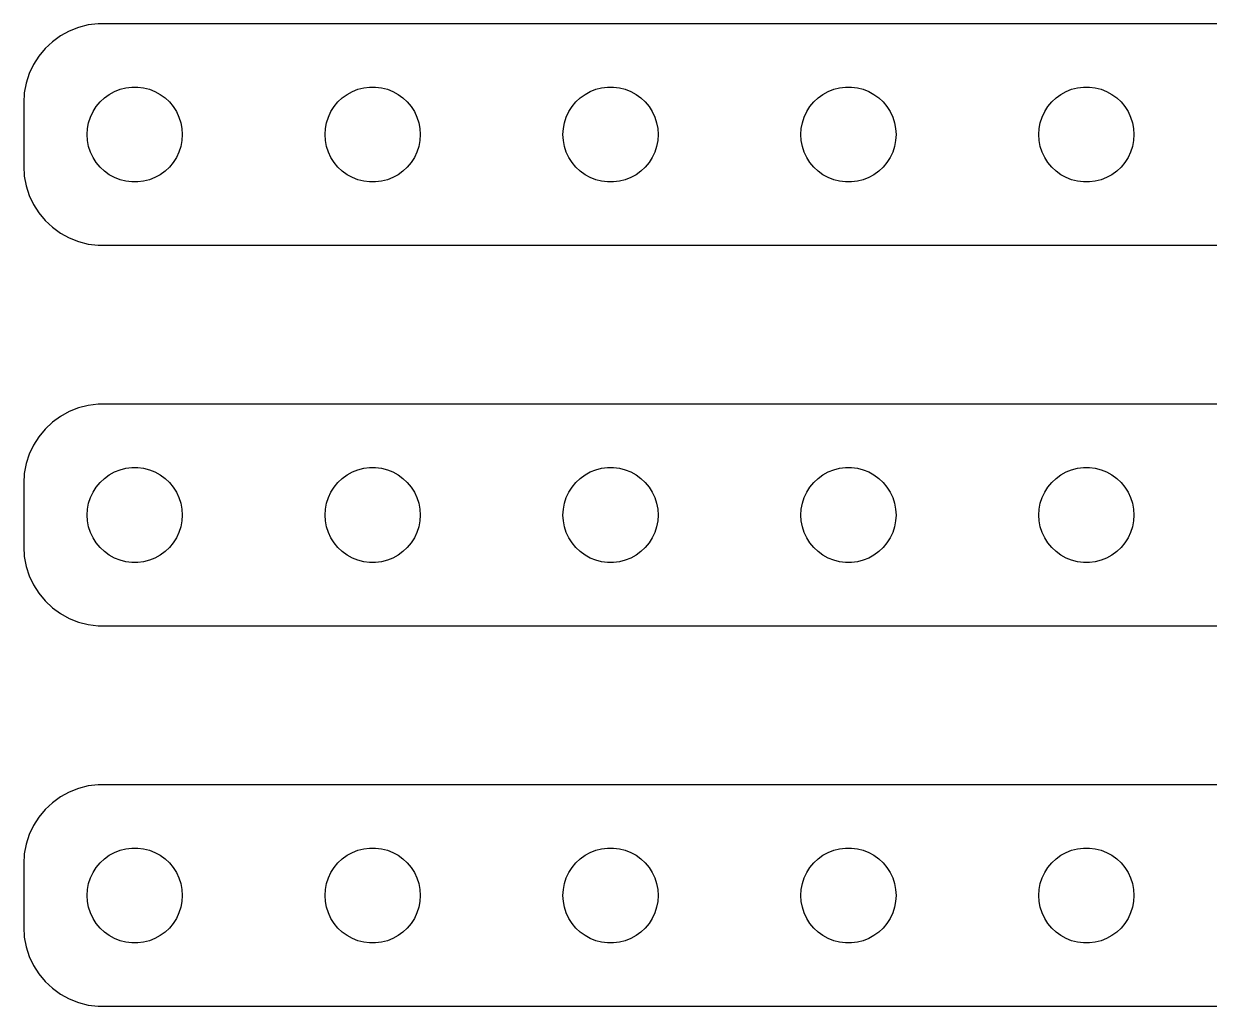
# Model space of a CAD drawing. Header units: metres. Extents: x -150 to 150, y 113 to 223.
# Drawn here: x -149.5 to -74.8, y 161 to 223 of the extents above; entities that cross this region are included whole.
import ezdxf

# ---------------------------------------------------------------- set-up
doc = ezdxf.new("R2010")
doc.units = ezdxf.units.M

msp = doc.modelspace()

# ---------------------------------------------------------------- linework, layer by layer
for p, q in [((-146.045, 222.755), (-146.629, 222.524)), ((-145.437, 222.911), (-146.045, 222.755)), ((-144.814, 222.99), (-145.437, 222.911)), ((144.814, 222.99), (-144.814, 222.99)), ((-147.179, 222.222), (-147.687, 221.853)), ((-146.629, 222.524), (-147.179, 222.222)), ((-148.145, 221.423), (-148.545, 220.939)), ((-147.687, 221.853), (-148.145, 221.423)), ((-148.545, 220.939), (-148.882, 220.409)), ((-149.149, 219.841), (-149.343, 219.243)), ((-148.882, 220.409), (-149.149, 219.841)), ((-149.343, 219.243), (-149.461, 218.627)), ((-149.461, 218.627), (-149.5, 218)), ((-144.687, 218.054), (-144.412, 218.312)), ((-144.412, 218.312), (-144.107, 218.533)), ((-144.107, 218.533), (-143.777, 218.714)), ((-143.777, 218.714), (-143.427, 218.853)), ((-143.427, 218.853), (-143.062, 218.947)), ((-143.062, 218.947), (-142.688, 218.994)), ((-142.688, 218.994), (-142.312, 218.994)), ((-142.312, 218.994), (-141.938, 218.947)), ((-141.938, 218.947), (-141.573, 218.853)), ((-141.573, 218.853), (-141.223, 218.714)), ((-141.223, 218.714), (-140.893, 218.533)), ((-140.893, 218.533), (-140.588, 218.312)), ((-140.588, 218.312), (-140.313, 218.054)), ((-129.687, 218.054), (-129.412, 218.312)), ((-129.412, 218.312), (-129.107, 218.533)), ((-129.107, 218.533), (-128.777, 218.714)), ((-128.777, 218.714), (-128.427, 218.853)), ((-128.427, 218.853), (-128.062, 218.947)), ((-128.062, 218.947), (-127.688, 218.994)), ((-127.688, 218.994), (-127.312, 218.994)), ((-127.312, 218.994), (-126.938, 218.947)), ((-126.938, 218.947), (-126.573, 218.853)), ((-126.573, 218.853), (-126.223, 218.714)), ((-126.223, 218.714), (-125.893, 218.533)), ((-125.893, 218.533), (-125.588, 218.312)), ((-125.588, 218.312), (-125.313, 218.054)), ((-114.687, 218.054), (-114.412, 218.312)), ((-114.412, 218.312), (-114.107, 218.533)), ((-114.107, 218.533), (-113.777, 218.714)), ((-113.777, 218.714), (-113.427, 218.853)), ((-113.427, 218.853), (-113.062, 218.947)), ((-113.062, 218.947), (-112.688, 218.994)), ((-112.688, 218.994), (-112.312, 218.994)), ((-112.312, 218.994), (-111.938, 218.947)), ((-111.938, 218.947), (-111.573, 218.853)), ((-111.573, 218.853), (-111.223, 218.714)), ((-111.223, 218.714), (-110.893, 218.533)), ((-110.893, 218.533), (-110.588, 218.312)), ((-110.588, 218.312), (-110.313, 218.054)), ((-99.6869, 218.054), (-99.4123, 218.312)), ((-99.4123, 218.312), (-99.1075, 218.533)), ((-99.1075, 218.533), (-98.7773, 218.714)), ((-98.7773, 218.714), (-98.427, 218.853)), ((-98.427, 218.853), (-98.0621, 218.947)), ((-98.0621, 218.947), (-97.6884, 218.994)), ((-97.6884, 218.994), (-97.3116, 218.994)), ((-97.3116, 218.994), (-96.9379, 218.947)), ((-96.9379, 218.947), (-96.573, 218.853)), ((-96.573, 218.853), (-96.2227, 218.714)), ((-96.2227, 218.714), (-95.8925, 218.533)), ((-95.8925, 218.533), (-95.5877, 218.312)), ((-95.5877, 218.312), (-95.3131, 218.054)), ((-84.6869, 218.054), (-84.4123, 218.312)), ((-84.4123, 218.312), (-84.1075, 218.533)), ((-84.1075, 218.533), (-83.7773, 218.714)), ((-83.7773, 218.714), (-83.427, 218.853)), ((-83.427, 218.853), (-83.0621, 218.947)), ((-83.0621, 218.947), (-82.6884, 218.994)), ((-82.6884, 218.994), (-82.3116, 218.994)), ((-82.3116, 218.994), (-81.9379, 218.947)), ((-81.9379, 218.947), (-81.573, 218.853)), ((-81.573, 218.853), (-81.2227, 218.714)), ((-81.2227, 218.714), (-80.8925, 218.533)), ((-80.8925, 218.533), (-80.5877, 218.312)), ((-80.5877, 218.312), (-80.3131, 218.054)), ((-149.5, 218), (-149.5, 214)), ((-145.129, 217.445), (-144.927, 217.763)), ((-144.927, 217.763), (-144.687, 218.054)), ((-140.313, 218.054), (-140.073, 217.763)), ((-140.073, 217.763), (-139.871, 217.445)), ((-130.129, 217.445), (-129.927, 217.763)), ((-129.927, 217.763), (-129.687, 218.054)), ((-125.313, 218.054), (-125.073, 217.763)), ((-125.073, 217.763), (-124.871, 217.445)), ((-115.129, 217.445), (-114.927, 217.763)), ((-114.927, 217.763), (-114.687, 218.054)), ((-110.313, 218.054), (-110.073, 217.763)), ((-110.073, 217.763), (-109.871, 217.445)), ((-100.129, 217.445), (-99.927, 217.763)), ((-99.927, 217.763), (-99.6869, 218.054)), ((-95.3131, 218.054), (-95.073, 217.763)), ((-95.073, 217.763), (-94.8711, 217.445)), ((-85.1289, 217.445), (-84.927, 217.763)), ((-84.927, 217.763), (-84.6869, 218.054)), ((-80.3131, 218.054), (-80.073, 217.763)), ((-80.073, 217.763), (-79.8711, 217.445)), ((-145.406, 216.746), (-145.289, 217.104)), ((-145.289, 217.104), (-145.129, 217.445)), ((-139.871, 217.445), (-139.711, 217.104)), ((-139.711, 217.104), (-139.594, 216.746)), ((-130.406, 216.746), (-130.289, 217.104)), ((-130.289, 217.104), (-130.129, 217.445)), ((-124.871, 217.445), (-124.711, 217.104)), ((-124.711, 217.104), (-124.594, 216.746)), ((-115.406, 216.746), (-115.289, 217.104)), ((-115.289, 217.104), (-115.129, 217.445)), ((-109.871, 217.445), (-109.711, 217.104)), ((-109.711, 217.104), (-109.594, 216.746)), ((-100.406, 216.746), (-100.289, 217.104)), ((-100.289, 217.104), (-100.129, 217.445)), ((-94.8711, 217.445), (-94.7107, 217.104)), ((-94.7107, 217.104), (-94.5943, 216.746)), ((-85.4057, 216.746), (-85.2893, 217.104)), ((-85.2893, 217.104), (-85.1289, 217.445)), ((-79.8711, 217.445), (-79.7107, 217.104)), ((-79.7107, 217.104), (-79.5943, 216.746)), ((-145.5, 216), (-145.476, 216.376)), ((-145.476, 216.376), (-145.406, 216.746)), ((-139.594, 216.746), (-139.524, 216.376)), ((-139.524, 216.376), (-139.5, 216)), ((-130.5, 216), (-130.476, 216.376)), ((-130.476, 216.376), (-130.406, 216.746)), ((-124.594, 216.746), (-124.524, 216.376)), ((-124.524, 216.376), (-124.5, 216)), ((-115.5, 216), (-115.476, 216.376)), ((-115.476, 216.376), (-115.406, 216.746)), ((-109.594, 216.746), (-109.524, 216.376)), ((-109.524, 216.376), (-109.5, 216)), ((-100.5, 216), (-100.476, 216.376)), ((-100.476, 216.376), (-100.406, 216.746)), ((-94.5943, 216.746), (-94.5237, 216.376)), ((-94.5237, 216.376), (-94.5, 216)), ((-85.5, 216), (-85.4763, 216.376)), ((-85.4763, 216.376), (-85.4057, 216.746)), ((-79.5943, 216.746), (-79.5237, 216.376)), ((-79.5237, 216.376), (-79.5, 216)), ((-145.476, 215.624), (-145.5, 216)), ((-145.406, 215.254), (-145.476, 215.624)), ((-139.524, 215.624), (-139.594, 215.254)), ((-139.5, 216), (-139.524, 215.624)), ((-130.476, 215.624), (-130.5, 216)), ((-130.406, 215.254), (-130.476, 215.624)), ((-124.524, 215.624), (-124.594, 215.254)), ((-124.5, 216), (-124.524, 215.624)), ((-115.476, 215.624), (-115.5, 216)), ((-115.406, 215.254), (-115.476, 215.624)), ((-109.524, 215.624), (-109.594, 215.254)), ((-109.5, 216), (-109.524, 215.624)), ((-100.476, 215.624), (-100.5, 216)), ((-100.406, 215.254), (-100.476, 215.624)), ((-94.5237, 215.624), (-94.5943, 215.254)), ((-94.5, 216), (-94.5237, 215.624)), ((-85.4763, 215.624), (-85.5, 216)), ((-85.4057, 215.254), (-85.4763, 215.624)), ((-79.5237, 215.624), (-79.5943, 215.254)), ((-79.5, 216), (-79.5237, 215.624)), ((-145.289, 214.896), (-145.406, 215.254)), ((-145.129, 214.555), (-145.289, 214.896)), ((-144.927, 214.237), (-145.129, 214.555)), ((-139.871, 214.555), (-140.073, 214.237)), ((-139.711, 214.896), (-139.871, 214.555)), ((-139.594, 215.254), (-139.711, 214.896)), ((-130.289, 214.896), (-130.406, 215.254)), ((-130.129, 214.555), (-130.289, 214.896)), ((-129.927, 214.237), (-130.129, 214.555)), ((-124.871, 214.555), (-125.073, 214.237)), ((-124.711, 214.896), (-124.871, 214.555)), ((-124.594, 215.254), (-124.711, 214.896)), ((-115.289, 214.896), (-115.406, 215.254)), ((-115.129, 214.555), (-115.289, 214.896)), ((-114.927, 214.237), (-115.129, 214.555)), ((-109.871, 214.555), (-110.073, 214.237)), ((-109.711, 214.896), (-109.871, 214.555)), ((-109.594, 215.254), (-109.711, 214.896)), ((-100.289, 214.896), (-100.406, 215.254)), ((-100.129, 214.555), (-100.289, 214.896)), ((-99.927, 214.237), (-100.129, 214.555)), ((-94.8711, 214.555), (-95.073, 214.237)), ((-94.7107, 214.896), (-94.8711, 214.555)), ((-94.5943, 215.254), (-94.7107, 214.896)), ((-85.2893, 214.896), (-85.4057, 215.254)), ((-85.1289, 214.555), (-85.2893, 214.896)), ((-84.927, 214.237), (-85.1289, 214.555)), ((-79.8711, 214.555), (-80.073, 214.237)), ((-79.7107, 214.896), (-79.8711, 214.555)), ((-79.5943, 215.254), (-79.7107, 214.896)), ((-149.5, 214), (-149.461, 213.373)), ((-144.687, 213.946), (-144.927, 214.237)), ((-144.412, 213.688), (-144.687, 213.946)), ((-140.313, 213.946), (-140.588, 213.688)), ((-140.073, 214.237), (-140.313, 213.946)), ((-129.687, 213.946), (-129.927, 214.237)), ((-129.412, 213.688), (-129.687, 213.946)), ((-125.313, 213.946), (-125.588, 213.688)), ((-125.073, 214.237), (-125.313, 213.946)), ((-114.687, 213.946), (-114.927, 214.237)), ((-114.412, 213.688), (-114.687, 213.946)), ((-110.313, 213.946), (-110.588, 213.688)), ((-110.073, 214.237), (-110.313, 213.946)), ((-99.6869, 213.946), (-99.927, 214.237)), ((-99.4123, 213.688), (-99.6869, 213.946)), ((-95.3131, 213.946), (-95.5877, 213.688)), ((-95.073, 214.237), (-95.3131, 213.946)), ((-84.6869, 213.946), (-84.927, 214.237)), ((-84.4123, 213.688), (-84.6869, 213.946)), ((-80.3131, 213.946), (-80.5877, 213.688)), ((-80.073, 214.237), (-80.3131, 213.946)), ((-149.461, 213.373), (-149.343, 212.757)), ((-144.107, 213.467), (-144.412, 213.688)), ((-143.777, 213.286), (-144.107, 213.467)), ((-143.427, 213.147), (-143.777, 213.286)), ((-143.062, 213.053), (-143.427, 213.147)), ((-142.688, 213.006), (-143.062, 213.053)), ((-141.938, 213.053), (-142.312, 213.006)), ((-141.573, 213.147), (-141.938, 213.053)), ((-141.223, 213.286), (-141.573, 213.147)), ((-140.893, 213.467), (-141.223, 213.286)), ((-140.588, 213.688), (-140.893, 213.467)), ((-129.107, 213.467), (-129.412, 213.688)), ((-128.777, 213.286), (-129.107, 213.467)), ((-128.427, 213.147), (-128.777, 213.286)), ((-128.062, 213.053), (-128.427, 213.147)), ((-127.688, 213.006), (-128.062, 213.053)), ((-126.938, 213.053), (-127.312, 213.006)), ((-126.573, 213.147), (-126.938, 213.053)), ((-126.223, 213.286), (-126.573, 213.147)), ((-125.893, 213.467), (-126.223, 213.286)), ((-125.588, 213.688), (-125.893, 213.467)), ((-114.107, 213.467), (-114.412, 213.688)), ((-113.777, 213.286), (-114.107, 213.467)), ((-113.427, 213.147), (-113.777, 213.286)), ((-113.062, 213.053), (-113.427, 213.147)), ((-112.688, 213.006), (-113.062, 213.053)), ((-111.938, 213.053), (-112.312, 213.006)), ((-111.573, 213.147), (-111.938, 213.053)), ((-111.223, 213.286), (-111.573, 213.147)), ((-110.893, 213.467), (-111.223, 213.286)), ((-110.588, 213.688), (-110.893, 213.467)), ((-99.1075, 213.467), (-99.4123, 213.688)), ((-98.7773, 213.286), (-99.1075, 213.467)), ((-98.427, 213.147), (-98.7773, 213.286)), ((-98.0621, 213.053), (-98.427, 213.147)), ((-97.6884, 213.006), (-98.0621, 213.053)), ((-96.9379, 213.053), (-97.3116, 213.006)), ((-96.573, 213.147), (-96.9379, 213.053)), ((-96.2227, 213.286), (-96.573, 213.147)), ((-95.8925, 213.467), (-96.2227, 213.286)), ((-95.5877, 213.688), (-95.8925, 213.467)), ((-84.1075, 213.467), (-84.4123, 213.688)), ((-83.7773, 213.286), (-84.1075, 213.467)), ((-83.427, 213.147), (-83.7773, 213.286)), ((-83.0621, 213.053), (-83.427, 213.147)), ((-82.6884, 213.006), (-83.0621, 213.053)), ((-81.9379, 213.053), (-82.3116, 213.006)), ((-81.573, 213.147), (-81.9379, 213.053)), ((-81.2227, 213.286), (-81.573, 213.147)), ((-80.8925, 213.467), (-81.2227, 213.286)), ((-80.5877, 213.688), (-80.8925, 213.467)), ((-149.343, 212.757), (-149.149, 212.159)), ((-142.312, 213.006), (-142.688, 213.006)), ((-127.312, 213.006), (-127.688, 213.006)), ((-112.312, 213.006), (-112.688, 213.006)), ((-97.3116, 213.006), (-97.6884, 213.006)), ((-82.3116, 213.006), (-82.6884, 213.006)), ((-149.149, 212.159), (-148.882, 211.591)), ((-148.882, 211.591), (-148.545, 211.061)), ((-148.545, 211.061), (-148.145, 210.577)), ((-148.145, 210.577), (-147.687, 210.147)), ((-147.687, 210.147), (-147.179, 209.778)), ((-147.179, 209.778), (-146.629, 209.476)), ((-146.629, 209.476), (-146.045, 209.245)), ((-146.045, 209.245), (-145.437, 209.089)), ((-145.437, 209.089), (-144.814, 209.01)), ((-144.814, 209.01), (144.814, 209.01)), ((-145.437, 198.911), (-146.045, 198.755)), ((-144.814, 198.99), (-145.437, 198.911)), ((144.814, 198.99), (-144.814, 198.99)), ((-147.179, 198.222), (-147.687, 197.853)), ((-146.629, 198.524), (-147.179, 198.222)), ((-146.045, 198.755), (-146.629, 198.524)), ((-148.145, 197.423), (-148.545, 196.939)), ((-147.687, 197.853), (-148.145, 197.423)), ((-148.545, 196.939), (-148.882, 196.409)), ((-148.882, 196.409), (-149.149, 195.841)), ((-149.343, 195.243), (-149.461, 194.627)), ((-149.149, 195.841), (-149.343, 195.243)), ((-149.461, 194.627), (-149.5, 194)), ((-144.412, 194.312), (-144.107, 194.533)), ((-144.107, 194.533), (-143.777, 194.714)), ((-143.777, 194.714), (-143.427, 194.853)), ((-143.427, 194.853), (-143.062, 194.947)), ((-143.062, 194.947), (-142.688, 194.994)), ((-142.688, 194.994), (-142.312, 194.994)), ((-142.312, 194.994), (-141.938, 194.947)), ((-141.938, 194.947), (-141.573, 194.853)), ((-141.573, 194.853), (-141.223, 194.714)), ((-141.223, 194.714), (-140.893, 194.533)), ((-140.893, 194.533), (-140.588, 194.312)), ((-129.412, 194.312), (-129.107, 194.533)), ((-129.107, 194.533), (-128.777, 194.714)), ((-128.777, 194.714), (-128.427, 194.853)), ((-128.427, 194.853), (-128.062, 194.947)), ((-128.062, 194.947), (-127.688, 194.994)), ((-127.688, 194.994), (-127.312, 194.994)), ((-127.312, 194.994), (-126.938, 194.947)), ((-126.938, 194.947), (-126.573, 194.853)), ((-126.573, 194.853), (-126.223, 194.714)), ((-126.223, 194.714), (-125.893, 194.533)), ((-125.893, 194.533), (-125.588, 194.312)), ((-114.412, 194.312), (-114.107, 194.533)), ((-114.107, 194.533), (-113.777, 194.714)), ((-113.777, 194.714), (-113.427, 194.853)), ((-113.427, 194.853), (-113.062, 194.947)), ((-113.062, 194.947), (-112.688, 194.994)), ((-112.688, 194.994), (-112.312, 194.994)), ((-112.312, 194.994), (-111.938, 194.947)), ((-111.938, 194.947), (-111.573, 194.853)), ((-111.573, 194.853), (-111.223, 194.714)), ((-111.223, 194.714), (-110.893, 194.533)), ((-110.893, 194.533), (-110.588, 194.312)), ((-99.4123, 194.312), (-99.1075, 194.533)), ((-99.1075, 194.533), (-98.7773, 194.714)), ((-98.7773, 194.714), (-98.427, 194.853)), ((-98.427, 194.853), (-98.0621, 194.947)), ((-98.0621, 194.947), (-97.6884, 194.994)), ((-97.6884, 194.994), (-97.3116, 194.994)), ((-97.3116, 194.994), (-96.9379, 194.947)), ((-96.9379, 194.947), (-96.573, 194.853)), ((-96.573, 194.853), (-96.2227, 194.714)), ((-96.2227, 194.714), (-95.8925, 194.533)), ((-95.8925, 194.533), (-95.5877, 194.312)), ((-84.4123, 194.312), (-84.1075, 194.533)), ((-84.1075, 194.533), (-83.7773, 194.714)), ((-83.7773, 194.714), (-83.427, 194.853)), ((-83.427, 194.853), (-83.0621, 194.947)), ((-83.0621, 194.947), (-82.6884, 194.994)), ((-82.6884, 194.994), (-82.3116, 194.994)), ((-82.3116, 194.994), (-81.9379, 194.947)), ((-81.9379, 194.947), (-81.573, 194.853)), ((-81.573, 194.853), (-81.2227, 194.714)), ((-81.2227, 194.714), (-80.8925, 194.533)), ((-80.8925, 194.533), (-80.5877, 194.312)), ((-149.5, 194), (-149.5, 190)), ((-145.129, 193.445), (-144.927, 193.763)), ((-144.927, 193.763), (-144.687, 194.054)), ((-144.687, 194.054), (-144.412, 194.312)), ((-140.588, 194.312), (-140.313, 194.054)), ((-140.313, 194.054), (-140.073, 193.763)), ((-140.073, 193.763), (-139.871, 193.445)), ((-130.129, 193.445), (-129.927, 193.763)), ((-129.927, 193.763), (-129.687, 194.054)), ((-129.687, 194.054), (-129.412, 194.312)), ((-125.588, 194.312), (-125.313, 194.054)), ((-125.313, 194.054), (-125.073, 193.763)), ((-125.073, 193.763), (-124.871, 193.445)), ((-115.129, 193.445), (-114.927, 193.763)), ((-114.927, 193.763), (-114.687, 194.054)), ((-114.687, 194.054), (-114.412, 194.312)), ((-110.588, 194.312), (-110.313, 194.054)), ((-110.313, 194.054), (-110.073, 193.763)), ((-110.073, 193.763), (-109.871, 193.445)), ((-100.129, 193.445), (-99.927, 193.763)), ((-99.927, 193.763), (-99.6869, 194.054)), ((-99.6869, 194.054), (-99.4123, 194.312)), ((-95.5877, 194.312), (-95.3131, 194.054)), ((-95.3131, 194.054), (-95.073, 193.763)), ((-95.073, 193.763), (-94.8711, 193.445)), ((-85.1289, 193.445), (-84.927, 193.763)), ((-84.927, 193.763), (-84.6869, 194.054)), ((-84.6869, 194.054), (-84.4123, 194.312)), ((-80.5877, 194.312), (-80.3131, 194.054)), ((-80.3131, 194.054), (-80.073, 193.763)), ((-80.073, 193.763), (-79.8711, 193.445)), ((-145.406, 192.746), (-145.289, 193.104)), ((-145.289, 193.104), (-145.129, 193.445)), ((-139.871, 193.445), (-139.711, 193.104)), ((-139.711, 193.104), (-139.594, 192.746)), ((-130.406, 192.746), (-130.289, 193.104)), ((-130.289, 193.104), (-130.129, 193.445)), ((-124.871, 193.445), (-124.711, 193.104)), ((-124.711, 193.104), (-124.594, 192.746)), ((-115.406, 192.746), (-115.289, 193.104)), ((-115.289, 193.104), (-115.129, 193.445)), ((-109.871, 193.445), (-109.711, 193.104)), ((-109.711, 193.104), (-109.594, 192.746)), ((-100.406, 192.746), (-100.289, 193.104)), ((-100.289, 193.104), (-100.129, 193.445)), ((-94.8711, 193.445), (-94.7107, 193.104)), ((-94.7107, 193.104), (-94.5943, 192.746)), ((-85.4057, 192.746), (-85.2893, 193.104)), ((-85.2893, 193.104), (-85.1289, 193.445)), ((-79.8711, 193.445), (-79.7107, 193.104)), ((-79.7107, 193.104), (-79.5943, 192.746)), ((-145.5, 192), (-145.476, 192.376)), ((-145.476, 192.376), (-145.406, 192.746)), ((-139.594, 192.746), (-139.524, 192.376)), ((-139.524, 192.376), (-139.5, 192)), ((-130.5, 192), (-130.476, 192.376)), ((-130.476, 192.376), (-130.406, 192.746)), ((-124.594, 192.746), (-124.524, 192.376)), ((-124.524, 192.376), (-124.5, 192)), ((-115.5, 192), (-115.476, 192.376)), ((-115.476, 192.376), (-115.406, 192.746)), ((-109.594, 192.746), (-109.524, 192.376)), ((-109.524, 192.376), (-109.5, 192)), ((-100.5, 192), (-100.476, 192.376)), ((-100.476, 192.376), (-100.406, 192.746)), ((-94.5943, 192.746), (-94.5237, 192.376)), ((-94.5237, 192.376), (-94.5, 192)), ((-85.5, 192), (-85.4763, 192.376)), ((-85.4763, 192.376), (-85.4057, 192.746)), ((-79.5943, 192.746), (-79.5237, 192.376)), ((-79.5237, 192.376), (-79.5, 192)), ((-145.476, 191.624), (-145.5, 192)), ((-145.406, 191.254), (-145.476, 191.624)), ((-139.524, 191.624), (-139.594, 191.254)), ((-139.5, 192), (-139.524, 191.624)), ((-130.476, 191.624), (-130.5, 192)), ((-130.406, 191.254), (-130.476, 191.624)), ((-124.524, 191.624), (-124.594, 191.254)), ((-124.5, 192), (-124.524, 191.624)), ((-115.476, 191.624), (-115.5, 192)), ((-115.406, 191.254), (-115.476, 191.624)), ((-109.524, 191.624), (-109.594, 191.254)), ((-109.5, 192), (-109.524, 191.624)), ((-100.476, 191.624), (-100.5, 192)), ((-100.406, 191.254), (-100.476, 191.624)), ((-94.5237, 191.624), (-94.5943, 191.254)), ((-94.5, 192), (-94.5237, 191.624)), ((-85.4763, 191.624), (-85.5, 192)), ((-85.4057, 191.254), (-85.4763, 191.624)), ((-79.5237, 191.624), (-79.5943, 191.254)), ((-79.5, 192), (-79.5237, 191.624)), ((-145.289, 190.896), (-145.406, 191.254)), ((-145.129, 190.555), (-145.289, 190.896)), ((-139.711, 190.896), (-139.871, 190.555)), ((-139.594, 191.254), (-139.711, 190.896)), ((-130.289, 190.896), (-130.406, 191.254)), ((-130.129, 190.555), (-130.289, 190.896)), ((-124.711, 190.896), (-124.871, 190.555)), ((-124.594, 191.254), (-124.711, 190.896)), ((-115.289, 190.896), (-115.406, 191.254)), ((-115.129, 190.555), (-115.289, 190.896)), ((-109.711, 190.896), (-109.871, 190.555)), ((-109.594, 191.254), (-109.711, 190.896)), ((-100.289, 190.896), (-100.406, 191.254)), ((-100.129, 190.555), (-100.289, 190.896)), ((-94.7107, 190.896), (-94.8711, 190.555)), ((-94.5943, 191.254), (-94.7107, 190.896)), ((-85.2893, 190.896), (-85.4057, 191.254)), ((-85.1289, 190.555), (-85.2893, 190.896)), ((-79.7107, 190.896), (-79.8711, 190.555)), ((-79.5943, 191.254), (-79.7107, 190.896)), ((-149.5, 190), (-149.461, 189.373)), ((-144.927, 190.237), (-145.129, 190.555)), ((-144.687, 189.946), (-144.927, 190.237)), ((-144.412, 189.688), (-144.687, 189.946)), ((-140.313, 189.946), (-140.588, 189.688)), ((-140.073, 190.237), (-140.313, 189.946)), ((-139.871, 190.555), (-140.073, 190.237)), ((-129.927, 190.237), (-130.129, 190.555)), ((-129.687, 189.946), (-129.927, 190.237)), ((-129.412, 189.688), (-129.687, 189.946)), ((-125.313, 189.946), (-125.588, 189.688)), ((-125.073, 190.237), (-125.313, 189.946)), ((-124.871, 190.555), (-125.073, 190.237)), ((-114.927, 190.237), (-115.129, 190.555)), ((-114.687, 189.946), (-114.927, 190.237)), ((-114.412, 189.688), (-114.687, 189.946)), ((-110.313, 189.946), (-110.588, 189.688)), ((-110.073, 190.237), (-110.313, 189.946)), ((-109.871, 190.555), (-110.073, 190.237)), ((-99.927, 190.237), (-100.129, 190.555)), ((-99.6869, 189.946), (-99.927, 190.237)), ((-99.4123, 189.688), (-99.6869, 189.946)), ((-95.3131, 189.946), (-95.5877, 189.688)), ((-95.073, 190.237), (-95.3131, 189.946)), ((-94.8711, 190.555), (-95.073, 190.237)), ((-84.927, 190.237), (-85.1289, 190.555)), ((-84.6869, 189.946), (-84.927, 190.237)), ((-84.4123, 189.688), (-84.6869, 189.946)), ((-80.3131, 189.946), (-80.5877, 189.688)), ((-80.073, 190.237), (-80.3131, 189.946)), ((-79.8711, 190.555), (-80.073, 190.237)), ((-149.461, 189.373), (-149.343, 188.757)), ((-144.107, 189.467), (-144.412, 189.688)), ((-143.777, 189.286), (-144.107, 189.467)), ((-143.427, 189.147), (-143.777, 189.286)), ((-143.062, 189.053), (-143.427, 189.147)), ((-141.573, 189.147), (-141.938, 189.053)), ((-141.223, 189.286), (-141.573, 189.147)), ((-140.893, 189.467), (-141.223, 189.286)), ((-140.588, 189.688), (-140.893, 189.467)), ((-129.107, 189.467), (-129.412, 189.688)), ((-128.777, 189.286), (-129.107, 189.467)), ((-128.427, 189.147), (-128.777, 189.286)), ((-128.062, 189.053), (-128.427, 189.147)), ((-126.573, 189.147), (-126.938, 189.053)), ((-126.223, 189.286), (-126.573, 189.147)), ((-125.893, 189.467), (-126.223, 189.286)), ((-125.588, 189.688), (-125.893, 189.467)), ((-114.107, 189.467), (-114.412, 189.688)), ((-113.777, 189.286), (-114.107, 189.467)), ((-113.427, 189.147), (-113.777, 189.286)), ((-113.062, 189.053), (-113.427, 189.147)), ((-111.573, 189.147), (-111.938, 189.053)), ((-111.223, 189.286), (-111.573, 189.147)), ((-110.893, 189.467), (-111.223, 189.286)), ((-110.588, 189.688), (-110.893, 189.467)), ((-99.1075, 189.467), (-99.4123, 189.688)), ((-98.7773, 189.286), (-99.1075, 189.467)), ((-98.427, 189.147), (-98.7773, 189.286)), ((-98.0621, 189.053), (-98.427, 189.147)), ((-96.573, 189.147), (-96.9379, 189.053)), ((-96.2227, 189.286), (-96.573, 189.147)), ((-95.8925, 189.467), (-96.2227, 189.286)), ((-95.5877, 189.688), (-95.8925, 189.467)), ((-84.1075, 189.467), (-84.4123, 189.688)), ((-83.7773, 189.286), (-84.1075, 189.467)), ((-83.427, 189.147), (-83.7773, 189.286)), ((-83.0621, 189.053), (-83.427, 189.147)), ((-81.573, 189.147), (-81.9379, 189.053)), ((-81.2227, 189.286), (-81.573, 189.147)), ((-80.8925, 189.467), (-81.2227, 189.286)), ((-80.5877, 189.688), (-80.8925, 189.467)), ((-149.343, 188.757), (-149.149, 188.159)), ((-142.688, 189.006), (-143.062, 189.053)), ((-142.312, 189.006), (-142.688, 189.006)), ((-141.938, 189.053), (-142.312, 189.006)), ((-127.688, 189.006), (-128.062, 189.053)), ((-127.312, 189.006), (-127.688, 189.006)), ((-126.938, 189.053), (-127.312, 189.006)), ((-112.688, 189.006), (-113.062, 189.053)), ((-112.312, 189.006), (-112.688, 189.006)), ((-111.938, 189.053), (-112.312, 189.006)), ((-97.6884, 189.006), (-98.0621, 189.053)), ((-97.3116, 189.006), (-97.6884, 189.006)), ((-96.9379, 189.053), (-97.3116, 189.006)), ((-82.6884, 189.006), (-83.0621, 189.053)), ((-82.3116, 189.006), (-82.6884, 189.006)), ((-81.9379, 189.053), (-82.3116, 189.006)), ((-149.149, 188.159), (-148.882, 187.591)), ((-148.882, 187.591), (-148.545, 187.061)), ((-148.545, 187.061), (-148.145, 186.577)), ((-148.145, 186.577), (-147.687, 186.147)), ((-147.687, 186.147), (-147.179, 185.778)), ((-147.179, 185.778), (-146.629, 185.476)), ((-146.629, 185.476), (-146.045, 185.245)), ((-146.045, 185.245), (-145.437, 185.089)), ((-145.437, 185.089), (-144.814, 185.01)), ((-144.814, 185.01), (144.814, 185.01)), ((-144.814, 174.99), (-145.437, 174.911)), ((144.814, 174.99), (-144.814, 174.99)), ((-147.179, 174.222), (-147.687, 173.853)), ((-146.629, 174.524), (-147.179, 174.222)), ((-146.045, 174.755), (-146.629, 174.524)), ((-145.437, 174.911), (-146.045, 174.755)), ((-148.145, 173.423), (-148.545, 172.939)), ((-147.687, 173.853), (-148.145, 173.423)), ((-148.545, 172.939), (-148.882, 172.409)), ((-148.882, 172.409), (-149.149, 171.841)), ((-149.343, 171.243), (-149.461, 170.627)), ((-149.149, 171.841), (-149.343, 171.243)), ((-149.461, 170.627), (-149.5, 170)), ((-144.412, 170.312), (-144.107, 170.533)), ((-144.107, 170.533), (-143.777, 170.714)), ((-143.777, 170.714), (-143.427, 170.853)), ((-143.427, 170.853), (-143.062, 170.947)), ((-143.062, 170.947), (-142.688, 170.994)), ((-142.688, 170.994), (-142.312, 170.994)), ((-142.312, 170.994), (-141.938, 170.947)), ((-141.938, 170.947), (-141.573, 170.853)), ((-141.573, 170.853), (-141.223, 170.714)), ((-141.223, 170.714), (-140.893, 170.533)), ((-140.893, 170.533), (-140.588, 170.312)), ((-129.412, 170.312), (-129.107, 170.533)), ((-129.107, 170.533), (-128.777, 170.714)), ((-128.777, 170.714), (-128.427, 170.853)), ((-128.427, 170.853), (-128.062, 170.947)), ((-128.062, 170.947), (-127.688, 170.994)), ((-127.688, 170.994), (-127.312, 170.994)), ((-127.312, 170.994), (-126.938, 170.947)), ((-126.938, 170.947), (-126.573, 170.853)), ((-126.573, 170.853), (-126.223, 170.714)), ((-126.223, 170.714), (-125.893, 170.533)), ((-125.893, 170.533), (-125.588, 170.312)), ((-114.412, 170.312), (-114.107, 170.533)), ((-114.107, 170.533), (-113.777, 170.714)), ((-113.777, 170.714), (-113.427, 170.853)), ((-113.427, 170.853), (-113.062, 170.947)), ((-113.062, 170.947), (-112.688, 170.994)), ((-112.688, 170.994), (-112.312, 170.994)), ((-112.312, 170.994), (-111.938, 170.947)), ((-111.938, 170.947), (-111.573, 170.853)), ((-111.573, 170.853), (-111.223, 170.714)), ((-111.223, 170.714), (-110.893, 170.533)), ((-110.893, 170.533), (-110.588, 170.312)), ((-99.4123, 170.312), (-99.1075, 170.533)), ((-99.1075, 170.533), (-98.7773, 170.714)), ((-98.7773, 170.714), (-98.427, 170.853)), ((-98.427, 170.853), (-98.0621, 170.947)), ((-98.0621, 170.947), (-97.6884, 170.994)), ((-97.6884, 170.994), (-97.3116, 170.994)), ((-97.3116, 170.994), (-96.9379, 170.947)), ((-96.9379, 170.947), (-96.573, 170.853)), ((-96.573, 170.853), (-96.2227, 170.714)), ((-96.2227, 170.714), (-95.8925, 170.533)), ((-95.8925, 170.533), (-95.5877, 170.312)), ((-84.4123, 170.312), (-84.1075, 170.533)), ((-84.1075, 170.533), (-83.7773, 170.714)), ((-83.7773, 170.714), (-83.427, 170.853)), ((-83.427, 170.853), (-83.0621, 170.947)), ((-83.0621, 170.947), (-82.6884, 170.994)), ((-82.6884, 170.994), (-82.3116, 170.994)), ((-82.3116, 170.994), (-81.9379, 170.947)), ((-81.9379, 170.947), (-81.573, 170.853)), ((-81.573, 170.853), (-81.2227, 170.714)), ((-81.2227, 170.714), (-80.8925, 170.533)), ((-80.8925, 170.533), (-80.5877, 170.312)), ((-149.5, 170), (-149.5, 166)), ((-145.129, 169.445), (-144.927, 169.763)), ((-144.927, 169.763), (-144.687, 170.054)), ((-144.687, 170.054), (-144.412, 170.312)), ((-140.588, 170.312), (-140.313, 170.054)), ((-140.313, 170.054), (-140.073, 169.763)), ((-140.073, 169.763), (-139.871, 169.445)), ((-130.129, 169.445), (-129.927, 169.763)), ((-129.927, 169.763), (-129.687, 170.054)), ((-129.687, 170.054), (-129.412, 170.312)), ((-125.588, 170.312), (-125.313, 170.054)), ((-125.313, 170.054), (-125.073, 169.763)), ((-125.073, 169.763), (-124.871, 169.445)), ((-115.129, 169.445), (-114.927, 169.763)), ((-114.927, 169.763), (-114.687, 170.054)), ((-114.687, 170.054), (-114.412, 170.312)), ((-110.588, 170.312), (-110.313, 170.054)), ((-110.313, 170.054), (-110.073, 169.763)), ((-110.073, 169.763), (-109.871, 169.445)), ((-100.129, 169.445), (-99.927, 169.763)), ((-99.927, 169.763), (-99.6869, 170.054)), ((-99.6869, 170.054), (-99.4123, 170.312)), ((-95.5877, 170.312), (-95.3131, 170.054)), ((-95.3131, 170.054), (-95.073, 169.763)), ((-95.073, 169.763), (-94.8711, 169.445)), ((-85.1289, 169.445), (-84.927, 169.763)), ((-84.927, 169.763), (-84.6869, 170.054)), ((-84.6869, 170.054), (-84.4123, 170.312)), ((-80.5877, 170.312), (-80.3131, 170.054)), ((-80.3131, 170.054), (-80.073, 169.763)), ((-80.073, 169.763), (-79.8711, 169.445)), ((-145.406, 168.746), (-145.289, 169.104)), ((-145.289, 169.104), (-145.129, 169.445)), ((-139.871, 169.445), (-139.711, 169.104)), ((-139.711, 169.104), (-139.594, 168.746)), ((-130.406, 168.746), (-130.289, 169.104)), ((-130.289, 169.104), (-130.129, 169.445)), ((-124.871, 169.445), (-124.711, 169.104)), ((-124.711, 169.104), (-124.594, 168.746)), ((-115.406, 168.746), (-115.289, 169.104)), ((-115.289, 169.104), (-115.129, 169.445)), ((-109.871, 169.445), (-109.711, 169.104)), ((-109.711, 169.104), (-109.594, 168.746)), ((-100.406, 168.746), (-100.289, 169.104)), ((-100.289, 169.104), (-100.129, 169.445)), ((-94.8711, 169.445), (-94.7107, 169.104)), ((-94.7107, 169.104), (-94.5943, 168.746)), ((-85.4057, 168.746), (-85.2893, 169.104)), ((-85.2893, 169.104), (-85.1289, 169.445)), ((-79.8711, 169.445), (-79.7107, 169.104)), ((-79.7107, 169.104), (-79.5943, 168.746)), ((-145.5, 168), (-145.476, 168.376)), ((-145.476, 168.376), (-145.406, 168.746)), ((-139.594, 168.746), (-139.524, 168.376)), ((-139.524, 168.376), (-139.5, 168)), ((-130.5, 168), (-130.476, 168.376)), ((-130.476, 168.376), (-130.406, 168.746)), ((-124.594, 168.746), (-124.524, 168.376)), ((-124.524, 168.376), (-124.5, 168)), ((-115.5, 168), (-115.476, 168.376)), ((-115.476, 168.376), (-115.406, 168.746)), ((-109.594, 168.746), (-109.524, 168.376)), ((-109.524, 168.376), (-109.5, 168)), ((-100.5, 168), (-100.476, 168.376)), ((-100.476, 168.376), (-100.406, 168.746)), ((-94.5943, 168.746), (-94.5237, 168.376)), ((-94.5237, 168.376), (-94.5, 168)), ((-85.5, 168), (-85.4763, 168.376)), ((-85.4763, 168.376), (-85.4057, 168.746)), ((-79.5943, 168.746), (-79.5237, 168.376)), ((-79.5237, 168.376), (-79.5, 168)), ((-145.476, 167.624), (-145.5, 168)), ((-145.406, 167.254), (-145.476, 167.624)), ((-139.524, 167.624), (-139.594, 167.254)), ((-139.5, 168), (-139.524, 167.624)), ((-130.476, 167.624), (-130.5, 168)), ((-130.406, 167.254), (-130.476, 167.624)), ((-124.524, 167.624), (-124.594, 167.254)), ((-124.5, 168), (-124.524, 167.624)), ((-115.476, 167.624), (-115.5, 168)), ((-115.406, 167.254), (-115.476, 167.624)), ((-109.524, 167.624), (-109.594, 167.254)), ((-109.5, 168), (-109.524, 167.624)), ((-100.476, 167.624), (-100.5, 168)), ((-100.406, 167.254), (-100.476, 167.624)), ((-94.5237, 167.624), (-94.5943, 167.254)), ((-94.5, 168), (-94.5237, 167.624)), ((-85.4763, 167.624), (-85.5, 168)), ((-85.4057, 167.254), (-85.4763, 167.624)), ((-79.5237, 167.624), (-79.5943, 167.254)), ((-79.5, 168), (-79.5237, 167.624)), ((-145.289, 166.896), (-145.406, 167.254)), ((-145.129, 166.555), (-145.289, 166.896)), ((-139.711, 166.896), (-139.871, 166.555)), ((-139.594, 167.254), (-139.711, 166.896)), ((-130.289, 166.896), (-130.406, 167.254)), ((-130.129, 166.555), (-130.289, 166.896)), ((-124.711, 166.896), (-124.871, 166.555)), ((-124.594, 167.254), (-124.711, 166.896)), ((-115.289, 166.896), (-115.406, 167.254)), ((-115.129, 166.555), (-115.289, 166.896)), ((-109.711, 166.896), (-109.871, 166.555)), ((-109.594, 167.254), (-109.711, 166.896)), ((-100.289, 166.896), (-100.406, 167.254)), ((-100.129, 166.555), (-100.289, 166.896)), ((-94.7107, 166.896), (-94.8711, 166.555)), ((-94.5943, 167.254), (-94.7107, 166.896)), ((-85.2893, 166.896), (-85.4057, 167.254)), ((-85.1289, 166.555), (-85.2893, 166.896)), ((-79.7107, 166.896), (-79.8711, 166.555)), ((-79.5943, 167.254), (-79.7107, 166.896)), ((-149.5, 166), (-149.461, 165.373)), ((-144.927, 166.237), (-145.129, 166.555)), ((-144.687, 165.946), (-144.927, 166.237)), ((-144.412, 165.688), (-144.687, 165.946)), ((-140.313, 165.946), (-140.588, 165.688)), ((-140.073, 166.237), (-140.313, 165.946)), ((-139.871, 166.555), (-140.073, 166.237)), ((-129.927, 166.237), (-130.129, 166.555)), ((-129.687, 165.946), (-129.927, 166.237)), ((-129.412, 165.688), (-129.687, 165.946)), ((-125.313, 165.946), (-125.588, 165.688)), ((-125.073, 166.237), (-125.313, 165.946)), ((-124.871, 166.555), (-125.073, 166.237)), ((-114.927, 166.237), (-115.129, 166.555)), ((-114.687, 165.946), (-114.927, 166.237)), ((-114.412, 165.688), (-114.687, 165.946)), ((-110.313, 165.946), (-110.588, 165.688)), ((-110.073, 166.237), (-110.313, 165.946)), ((-109.871, 166.555), (-110.073, 166.237)), ((-99.927, 166.237), (-100.129, 166.555)), ((-99.6869, 165.946), (-99.927, 166.237)), ((-99.4123, 165.688), (-99.6869, 165.946)), ((-95.3131, 165.946), (-95.5877, 165.688)), ((-95.073, 166.237), (-95.3131, 165.946)), ((-94.8711, 166.555), (-95.073, 166.237)), ((-84.927, 166.237), (-85.1289, 166.555)), ((-84.6869, 165.946), (-84.927, 166.237)), ((-84.4123, 165.688), (-84.6869, 165.946)), ((-80.3131, 165.946), (-80.5877, 165.688)), ((-80.073, 166.237), (-80.3131, 165.946)), ((-79.8711, 166.555), (-80.073, 166.237)), ((-149.461, 165.373), (-149.343, 164.757)), ((-144.107, 165.467), (-144.412, 165.688)), ((-143.777, 165.286), (-144.107, 165.467)), ((-143.427, 165.147), (-143.777, 165.286)), ((-141.223, 165.286), (-141.573, 165.147)), ((-140.893, 165.467), (-141.223, 165.286)), ((-140.588, 165.688), (-140.893, 165.467)), ((-129.107, 165.467), (-129.412, 165.688)), ((-128.777, 165.286), (-129.107, 165.467)), ((-128.427, 165.147), (-128.777, 165.286)), ((-126.223, 165.286), (-126.573, 165.147)), ((-125.893, 165.467), (-126.223, 165.286)), ((-125.588, 165.688), (-125.893, 165.467)), ((-114.107, 165.467), (-114.412, 165.688)), ((-113.777, 165.286), (-114.107, 165.467)), ((-113.427, 165.147), (-113.777, 165.286)), ((-111.223, 165.286), (-111.573, 165.147)), ((-110.893, 165.467), (-111.223, 165.286)), ((-110.588, 165.688), (-110.893, 165.467)), ((-99.1075, 165.467), (-99.4123, 165.688)), ((-98.7773, 165.286), (-99.1075, 165.467)), ((-98.427, 165.147), (-98.7773, 165.286)), ((-96.2227, 165.286), (-96.573, 165.147)), ((-95.8925, 165.467), (-96.2227, 165.286)), ((-95.5877, 165.688), (-95.8925, 165.467)), ((-84.1075, 165.467), (-84.4123, 165.688)), ((-83.7773, 165.286), (-84.1075, 165.467)), ((-83.427, 165.147), (-83.7773, 165.286)), ((-81.2227, 165.286), (-81.573, 165.147)), ((-80.8925, 165.467), (-81.2227, 165.286)), ((-80.5877, 165.688), (-80.8925, 165.467)), ((-149.343, 164.757), (-149.149, 164.159)), ((-143.062, 165.053), (-143.427, 165.147)), ((-142.688, 165.006), (-143.062, 165.053)), ((-142.312, 165.006), (-142.688, 165.006)), ((-141.938, 165.053), (-142.312, 165.006)), ((-141.573, 165.147), (-141.938, 165.053)), ((-128.062, 165.053), (-128.427, 165.147)), ((-127.688, 165.006), (-128.062, 165.053)), ((-127.312, 165.006), (-127.688, 165.006)), ((-126.938, 165.053), (-127.312, 165.006)), ((-126.573, 165.147), (-126.938, 165.053)), ((-113.062, 165.053), (-113.427, 165.147)), ((-112.688, 165.006), (-113.062, 165.053)), ((-112.312, 165.006), (-112.688, 165.006)), ((-111.938, 165.053), (-112.312, 165.006)), ((-111.573, 165.147), (-111.938, 165.053)), ((-98.0621, 165.053), (-98.427, 165.147)), ((-97.6884, 165.006), (-98.0621, 165.053)), ((-97.3116, 165.006), (-97.6884, 165.006)), ((-96.9379, 165.053), (-97.3116, 165.006)), ((-96.573, 165.147), (-96.9379, 165.053)), ((-83.0621, 165.053), (-83.427, 165.147)), ((-82.6884, 165.006), (-83.0621, 165.053)), ((-82.3116, 165.006), (-82.6884, 165.006)), ((-81.9379, 165.053), (-82.3116, 165.006)), ((-81.573, 165.147), (-81.9379, 165.053)), ((-149.149, 164.159), (-148.882, 163.591)), ((-148.882, 163.591), (-148.545, 163.061)), ((-148.545, 163.061), (-148.145, 162.577)), ((-148.145, 162.577), (-147.687, 162.147)), ((-147.687, 162.147), (-147.179, 161.778)), ((-147.179, 161.778), (-146.629, 161.476)), ((-146.629, 161.476), (-146.045, 161.245)), ((-146.045, 161.245), (-145.437, 161.089)), ((-145.437, 161.089), (-144.814, 161.01)), ((-144.814, 161.01), (144.814, 161.01))]:
    msp.add_line(p, q)

doc.saveas('drawing.dxf')
